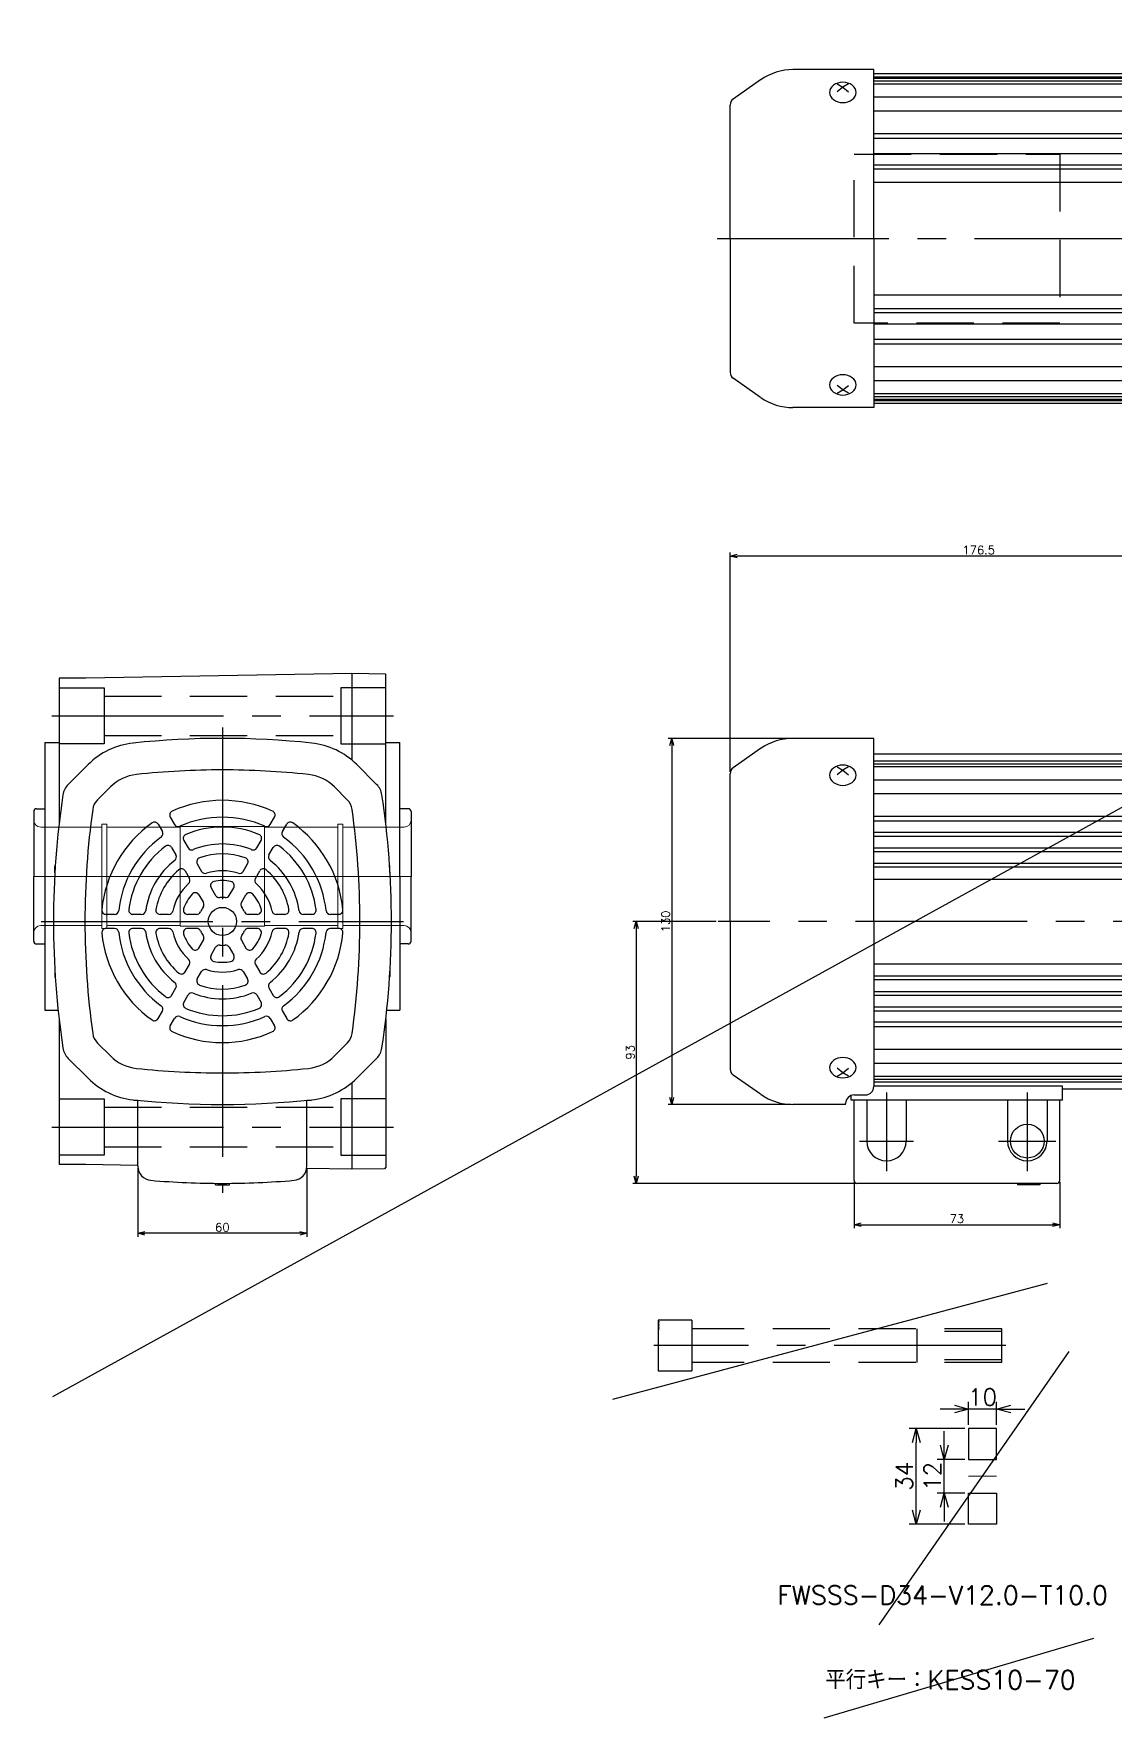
# Model space of a CAD drawing. Header units: millimetres. Extents: x 0 to 49006, y -7876 to 6995.
# Drawn here: x 15200 to 15583, y -7228 to -6630 of the extents above; entities that cross this region are included whole.
import ezdxf

# ---------------------------------------------------------------- set-up
doc = ezdxf.new("R2010")
doc.units = ezdxf.units.MM
doc.header["$LTSCALE"] = 3.2
doc.header["$PDMODE"] = 99
doc.header["$PDSIZE"] = 1
doc.linetypes.add('CENTER2', pattern=[28.575, 19.05, -3.175, 3.175, -3.175])
doc.linetypes.add('HIDDEN', pattern=[9.525, 6.35, -3.175])
doc.layers.add('08_DIM', color=3, linetype='Continuous', lineweight=13)
doc.layers.add('10_DRAFT', color=8, linetype='Continuous', lineweight=0, plot=False)
doc.styles.add('KSS_TXT', font='txt.shx', dxfattribs={"bigfont": 'extfont2.shx'})
doc.styles.add('KSS_TXT_L', font='txt.shx', dxfattribs={"height": 36, "bigfont": 'extfont2.shx'})
doc.dimstyles.new('KSS_DIM', dxfattribs={"dimscale": 12, "dimtxt": 3, "dimasz": 2.5, "dimexe": 1.25, "dimexo": 0.625, "dimtad": 1, "dimdsep": 46, "dimtxsty": 'KSS_TXT', "dimblk": 'OPEN30', "dimcen": 0, "dimazin": 2, "dimtfac": 0.75, "dimtmove": 0, "dimatfit": 3, "dimldrblk": 'OPEN30', "dimfxl": 1.25, "dimtolj": 1, "dimarcsym": 0})

# ---------------------------------------------------------------- blocks, each defined once
blk = doc.blocks.new('_Open30')
at = {"color": 0, "linetype": 'ByBlock', "lineweight": -2}
for p, q in [((-1, 0.27), (0, 0)), ((0, 0), (-1, -0.27)), ((0, 0), (-1, 0))]:
    blk.add_line(p, q, dxfattribs=at)
blk = doc.blocks.new('*D1195')
at = {"layer": '08_DIM', "color": 0, "lineweight": -2, "transparency": 16777216}
for p, q in [((15446.99, -6892.38), (15446.99, -6814.47)), ((15620.99, -6815.72), (15449.49, -6815.72)), ((15623.49, -6868.82), (15623.49, -6814.47))]:
    blk.add_line(p, q, dxfattribs=at)
at = {"layer": 'Defpoints', "color": 0, "transparency": 16777216}
for p in [(15446.99, -6815.72), (15623.49, -6869.45), (15446.99, -6893.01)]:
    blk.add_point(p, dxfattribs=at)
at = {"layer": '08_DIM', "color": 0, "lineweight": -2, "transparency": 16777216, "xscale": 2.5, "yscale": 2.5, "zscale": 2.5, "rotation": 180}
blk.add_blockref('_Open30', (15446.99, -6815.72), dxfattribs=at)
at = {"layer": '08_DIM', "color": 0, "lineweight": -2, "transparency": 16777216, "xscale": 2.5, "yscale": 2.5, "zscale": 2.5}
blk.add_blockref('_Open30', (15623.49, -6815.72), dxfattribs=at)
at = {"layer": '08_DIM', "color": 0, "transparency": 16777216, "insert": (15535.24, -6813.59), "char_height": 3, "attachment_point": 5, "style": 'KSS_TXT'}
blk.add_mtext('\\A1;176.5', dxfattribs=at)
blk = doc.blocks.new('*D1205')
at = {"layer": '08_DIM', "color": 0, "lineweight": -2, "transparency": 16777216}
for p, q in [((15468.67, -6880.45), (15424.99, -6880.45)), ((15426.24, -6882.95), (15426.24, -7007.95)), ((15468.67, -7010.45), (15424.99, -7010.45))]:
    blk.add_line(p, q, dxfattribs=at)
at = {"layer": 'Defpoints', "color": 0, "transparency": 16777216}
for p in [(15469.3, -6880.45), (15426.24, -7010.45), (15469.3, -7010.45)]:
    blk.add_point(p, dxfattribs=at)
at = {"layer": '08_DIM', "color": 0, "lineweight": -2, "transparency": 16777216, "xscale": 2.5, "yscale": 2.5, "zscale": 2.5}
for p, rotation in [((15426.24, -6880.45), 90), ((15426.24, -7010.45), 270)]:
    blk.add_blockref('_Open30', p, dxfattribs=dict(at, rotation=rotation))
at = {"layer": '08_DIM', "color": 0, "transparency": 16777216, "insert": (15424.11, -6945.45), "char_height": 3, "attachment_point": 5, "rotation": 90, "style": 'KSS_TXT'}
blk.add_mtext('\\A1;130', dxfattribs=at)
blk = doc.blocks.new('*D1206')
at = {"layer": '08_DIM', "color": 0, "lineweight": -2, "transparency": 16777216}
for p, q in [((15442.06, -6945.45), (15412.4, -6945.45)), ((15413.65, -6947.95), (15413.65, -7035.95)), ((15491.37, -7038.45), (15412.4, -7038.45))]:
    blk.add_line(p, q, dxfattribs=at)
at = {"layer": 'Defpoints', "color": 0, "transparency": 16777216}
for p in [(15442.68, -6945.45), (15413.65, -7038.45), (15491.99, -7038.45)]:
    blk.add_point(p, dxfattribs=at)
at = {"layer": '08_DIM', "color": 0, "lineweight": -2, "transparency": 16777216, "xscale": 2.5, "yscale": 2.5, "zscale": 2.5}
for p, rotation in [((15413.65, -6945.45), 90), ((15413.65, -7038.45), 270)]:
    blk.add_blockref('_Open30', p, dxfattribs=dict(at, rotation=rotation))
at = {"layer": '08_DIM', "color": 0, "transparency": 16777216, "insert": (15411.52, -6991.95), "char_height": 3, "attachment_point": 5, "rotation": 90, "style": 'KSS_TXT'}
blk.add_mtext('\\A1;93', dxfattribs=at)
blk = doc.blocks.new('*D1207')
at = {"layer": '08_DIM', "color": 0, "lineweight": -2, "transparency": 16777216}
for p, q in [((15490.99, -7038.07), (15490.99, -7054.4)), ((15563.99, -7038.07), (15563.99, -7054.4)), ((15493.49, -7053.15), (15561.49, -7053.15))]:
    blk.add_line(p, q, dxfattribs=at)
at = {"layer": 'Defpoints', "color": 0, "transparency": 16777216}
for p in [(15490.99, -7037.45), (15563.99, -7037.45), (15563.99, -7053.15)]:
    blk.add_point(p, dxfattribs=at)
at = {"layer": '08_DIM', "color": 0, "lineweight": -2, "transparency": 16777216, "xscale": 2.5, "yscale": 2.5, "zscale": 2.5, "rotation": 180}
blk.add_blockref('_Open30', (15490.99, -7053.15), dxfattribs=at)
at = {"layer": '08_DIM', "color": 0, "lineweight": -2, "transparency": 16777216, "xscale": 2.5, "yscale": 2.5, "zscale": 2.5}
blk.add_blockref('_Open30', (15563.99, -7053.15), dxfattribs=at)
at = {"layer": '08_DIM', "color": 0, "transparency": 16777216, "insert": (15527.49, -7051.02), "char_height": 3, "attachment_point": 5, "style": 'KSS_TXT'}
blk.add_mtext('\\A1;73', dxfattribs=at)
blk = doc.blocks.new('*D1208')
at = {"layer": '08_DIM', "color": 0, "lineweight": -2, "transparency": 16777216}
for p, q in [((15236.72, -7033.01), (15236.72, -7057.44)), ((15296.72, -7033.01), (15296.72, -7057.44)), ((15294.22, -7056.19), (15239.22, -7056.19))]:
    blk.add_line(p, q, dxfattribs=at)
at = {"layer": 'Defpoints', "color": 0, "transparency": 16777216}
for p in [(15236.72, -7032.39), (15296.72, -7032.39), (15236.72, -7056.19)]:
    blk.add_point(p, dxfattribs=at)
at = {"layer": '08_DIM', "color": 0, "lineweight": -2, "transparency": 16777216, "xscale": 2.5, "yscale": 2.5, "zscale": 2.5, "rotation": 180}
blk.add_blockref('_Open30', (15236.72, -7056.19), dxfattribs=at)
at = {"layer": '08_DIM', "color": 0, "lineweight": -2, "transparency": 16777216, "xscale": 2.5, "yscale": 2.5, "zscale": 2.5}
blk.add_blockref('_Open30', (15296.72, -7056.19), dxfattribs=at)
at = {"layer": '08_DIM', "color": 0, "transparency": 16777216, "insert": (15266.72, -7054.07), "char_height": 3, "attachment_point": 5, "style": 'KSS_TXT'}
blk.add_mtext('\\A1;60', dxfattribs=at)
blk = doc.blocks.new('GM-SHYF-RH 0.4kW、1／160、＊＊V、60Hza_2_1')
at = {"color": 0}
for p, q in [((60, 72), (-105, 72)), ((60, 71), (-105, 71)), ((-117, 60), (-117, -92)), ((-116, 60), (-116, -92)), ((-68.09, 62.5), (24.09, 62.5)), ((24.09, 60.5), (-68.09, 60.5)), ((71, -92), (71, 60)), ((72, -92), (72, 60)), ((-242.5, 49), (-271.19, 49)), ((-242.5, -16), (-242.5, 49)), ((-282.67, 45.38), (-292.39, 38.57)), ((-242.5, 43.5), (-145.5, 43.5)), ((-175.5, 43.5), (-145.5, 43.5)), ((-145.5, 43.48), (-119.95, 43.94)), ((-145.5, -16), (-145.5, 43.5)), ((-145.5, 43.5), (-145.5, -16)), ((-293.5, -16), (-293.5, 36.44)), ((-255.5, 38.92), (-253.5, 37.74)), ((-253.5, 37.74), (-255.5, 36.09)), ((-251.5, 38.92), (-253.5, 37.74)), ((-253.5, 37.74), (-251.5, 36.09)), ((-242.5, 41), (-145.5, 41)), ((-242.5, 40), (-145.5, 40)), ((-242.5, 39), (-145.5, 39)), ((-139.5, 39.5), (-139.5, 40.5)), ((-139.5, 39.5), (-139.5, 39.1)), ((-136.5, 36.1), (-131.5, 36.1)), ((-128.5, -72.74), (-128.5, 40.74)), ((-242.5, 34.32), (-145.5, 34.32)), ((-117, 19.45), (-117, 33.23)), ((-107.5, -64.32), (-107.5, 32.32)), ((-105.5, 32.32), (-105.5, -64.32)), ((60.5, -64.32), (60.5, 32.32)), ((62.5, 32.32), (62.5, -64.32)), ((-242.5, 29.37), (-145.5, 29.37)), ((-139.5, 26.18), (-139.5, -16)), ((-136.5, 29.18), (-131.5, 29.18)), ((-242.5, 21.32), (-145.5, 21.32)), ((-242.5, 19.71), (-145.5, 19.71)), ((-136.5, 23), (-131.5, 23)), ((-5, 16.77), (-5, 20.8)), ((-5, 20.8), (5, 20.8)), ((5, 16.77), (5, 20.8)), ((-242.5, 15.75), (-145.5, 15.75)), ((-242.5, 14.28), (-145.5, 14.28)), ((-242.5, 10.19), (-145.5, 10.19)), ((-242.5, 8.83), (-145.5, 8.83)), ((-242.5, 4.64), (-145.5, 4.64)), ((-242.5, 3.37), (-145.5, 3.37)), ((-145.5, 4), (-139.5, 4)), ((-242.5, -1), (-145.5, -1)), ((-293.5, -16), (-293.5, -68.44)), ((-242.5, -16), (-242.5, -74.62)), ((-145.5, -16), (-145.5, -75.5)), ((-145.5, -75.5), (-145.5, -16)), ((-139.5, -58.18), (-139.5, -16)), ((-242.5, -31), (-145.5, -31)), ((-242.5, -35.37), (-145.5, -35.37)), ((-242.5, -36.64), (-145.5, -36.64)), ((-242.5, -40.83), (-145.5, -40.83)), ((-145.5, -36), (-139.5, -36)), ((-242.5, -42.19), (-145.5, -42.19)), ((-242.5, -46.28), (-145.5, -46.28)), ((-242.5, -47.75), (-145.5, -47.75)), ((-242.5, -51.71), (-145.5, -51.71)), ((-242.5, -53.32), (-145.5, -53.32)), ((-117, -51.45), (-117, -65.23)), ((-136.5, -55), (-131.5, -55)), ((-242.5, -61.37), (-145.5, -61.37)), ((-136.5, -61.18), (-131.5, -61.18)), ((-282.67, -77.38), (-292.39, -70.57)), ((-253.5, -69.74), (-255.5, -68.09)), ((-255.5, -70.92), (-253.5, -69.74)), ((-253.5, -69.74), (-251.5, -68.09)), ((-251.5, -70.92), (-253.5, -69.74)), ((-242.5, -66.32), (-145.5, -66.32)), ((-242.5, -71), (-145.5, -71)), ((-139.5, -71.5), (-139.5, -71.1)), ((-139.5, -71.5), (-139.5, -71.1)), ((-139.5, -71.5), (-139.5, -72.5)), ((-136.5, -68.1), (-131.5, -68.1)), ((-249.5, -77.62), (-245.5, -77.62)), ((-242.5, -72), (-145.5, -72)), ((-242.5, -73), (-145.5, -73)), ((-175.5, -74.5), (-242.5, -74.5)), ((-175.5, -79.5), (-175.5, -74.5)), ((-175.5, -75.5), (-145.5, -75.5)), ((-145.5, -75.48), (-119.95, -75.94)), ((-252.5, -81), (-271.19, -81)), ((-252.5, -81), (-252.5, -80.62)), ((-250.5, -79.5), (-250.5, -77.79)), ((-175.5, -79.5), (-250.5, -79.5)), ((-249.5, -108), (-249.5, -79.5)), ((-245, -79.5), (-245, -94)), ((-231, -79.5), (-231, -94)), ((-195, -79.5), (-195, -94)), ((-181, -79.5), (-181, -94)), ((-176.5, -108), (-176.5, -79.5)), ((-68.09, -92.5), (24.09, -92.5)), ((24.09, -94.5), (-68.09, -94.5)), ((-105, -103), (60, -103)), ((-105, -104), (60, -104)), ((-177.5, -109), (-248.5, -109)), ((-191.5, -109), (-191.5, -109.5)), ((-183.5, -109.5), (-191.5, -109.5)), ((-186, -109), (-186, -109.5)), ((-183.5, -109), (-183.5, -109.5))]:
    blk.add_line(p, q, dxfattribs=at)
at = {"color": 0, "linetype": 'CENTER2'}
for p, q in [((-102, 69.46), (-102, 44.54)), ((-84, 70.38), (-84, 55.61)), ((40, 70.38), (40, 55.61)), ((57, 69.46), (57, 44.54)), ((-76.62, 63), (-91.38, 63)), ((0, 65.36), (0, -65.36)), ((47.38, 63), (32.62, 63)), ((-89.54, 57), (-114.46, 57)), ((69.46, 57), (44.54, 57)), ((65.36, 0), (-65.36, 0)), ((-96.56, -16), (-297.81, -16)), ((-238, -76.72), (-238, -104.7)), ((-188, -76.72), (-188, -104.7)), ((-102, -76.54), (-102, -101.46)), ((57, -76.54), (57, -101.46)), ((-89.54, -89), (-114.46, -89)), ((-84, -87.62), (-84, -102.39)), ((40, -87.62), (40, -102.39)), ((69.46, -89), (44.54, -89)), ((-247.59, -94), (-228.41, -94)), ((-198.19, -94), (-177.81, -94)), ((-76.62, -95), (-91.38, -95)), ((47.38, -95), (32.62, -95))]:
    blk.add_line(p, q, dxfattribs=at)
at = {"color": 0, "linetype": 'Continuous'}
for p, q in [((-84, 65.89), (-86.5, 64.44)), ((-84, 65.89), (-81.5, 64.44)), ((40, 65.89), (37.5, 64.44)), ((40, 65.89), (42.5, 64.44)), ((-86.5, 61.56), (-86.5, 64.44)), ((-84, 60.11), (-86.5, 61.56)), ((-81.5, 61.56), (-84, 60.11)), ((-81.5, 64.44), (-81.5, 61.56)), ((37.5, 61.56), (37.5, 64.44)), ((40, 60.11), (37.5, 61.56)), ((42.5, 61.56), (40, 60.11)), ((42.5, 64.44), (42.5, 61.56)), ((-84, -92.11), (-86.5, -93.56)), ((-86.5, -96.44), (-86.5, -93.56)), ((-84, -92.11), (-81.5, -93.56)), ((-81.5, -93.56), (-81.5, -96.44)), ((40, -92.11), (37.5, -93.56)), ((37.5, -96.44), (37.5, -93.56)), ((40, -92.11), (42.5, -93.56)), ((42.5, -93.56), (42.5, -96.44)), ((-84, -97.89), (-86.5, -96.44)), ((-81.5, -96.44), (-84, -97.89)), ((40, -97.89), (37.5, -96.44)), ((42.5, -96.44), (40, -97.89))]:
    blk.add_line(p, q, dxfattribs=at)
at = {"color": 0}
for points in [[(-248.8, 35.92), (-248.89, 36.63), (-249.16, 37.3), (-249.59, 37.93), (-250.18, 38.47), (-250.89, 38.92), (-251.7, 39.25), (-252.58, 39.46), (-253.5, 39.53), (-254.42, 39.46), (-255.3, 39.25), (-256.11, 38.92), (-256.82, 38.47), (-257.41, 37.93), (-257.84, 37.3), (-258.11, 36.63), (-258.2, 35.92), (-258.11, 35.22), (-257.84, 34.54), (-257.41, 33.92), (-256.82, 33.38), (-256.11, 32.93), (-255.3, 32.59), (-254.42, 32.39), (-253.5, 32.32), (-252.58, 32.39), (-251.7, 32.59), (-250.89, 32.93), (-250.18, 33.38), (-249.59, 33.92), (-249.16, 34.54), (-248.89, 35.22)], [(-248.8, -67.92), (-248.89, -67.22), (-249.16, -66.54), (-249.59, -65.92), (-250.18, -65.38), (-250.89, -64.93), (-251.7, -64.59), (-252.58, -64.39), (-253.5, -64.32), (-254.42, -64.39), (-255.3, -64.59), (-256.11, -64.93), (-256.82, -65.38), (-257.41, -65.92), (-257.84, -66.54), (-258.11, -67.22), (-258.2, -67.92), (-258.11, -68.63), (-257.84, -69.3), (-257.41, -69.93), (-256.82, -70.47), (-256.11, -70.92), (-255.3, -71.25), (-254.42, -71.46), (-253.5, -71.53), (-252.58, -71.46), (-251.7, -71.25), (-250.89, -70.92), (-250.18, -70.47), (-249.59, -69.93), (-249.16, -69.3), (-248.89, -68.63)]]:
    blk.add_lwpolyline(points, close=True, dxfattribs=at)
for centre, radius in [((-102, 57), 10), ((-84, 63), 5.5), ((40, 63), 5.5), ((57, 57), 10), ((-102, 57), 7), ((57, 57), 7), ((0, 0), 47.5), ((0, 0), 24), ((-102, -89), 10), ((-102, -89), 7), ((57, -89), 10), ((57, -89), 7), ((-188, -94), 6), ((-84, -95), 5.5), ((40, -95), 5.5)]:
    blk.add_circle(centre, radius, dxfattribs=at)
at = {"color": 0, "linetype": 'Continuous'}
for centre in [(-84, 63), (40, 63), (-84, -95), (40, -95)]:
    blk.add_circle(centre, 5, dxfattribs=at)
at = {"color": 0}
for centre, radius, start, end in [((-105, 60), 12, 90, 180), ((60, 60), 12, 0, 90), ((-105, 60), 11, 90, 180), ((60, 60), 11, 0, 90), ((-68.09, 57), 5.5, 90, 159.3338), ((-68.09, 57), 3.5, 90, 159.3338), ((24.09, 57), 5.5, 20.6662, 90), ((24.09, 57), 3.5, 20.6662, 90), ((-84, 63), 13.5, 269.62489, 339.3338), ((-84, 63), 11.5, 269.62489, 339.3338), ((40, 63), 13.5, 200.6662, 266.95528), ((40, 63), 11.5, 200.6662, 266.95528), ((-271.19, 29), 20, 90, 125), ((-102, 57), 15.5, 279.2069, 328.41203), ((-84.11, 46), 5.5, 89.62489, 148.41203), ((-84.11, 46), 3.5, 89.62489, 148.41203), ((39.1, 46.02), 3.5, 31.5123, 86.95528), ((39.1, 46.02), 5.5, 31.5123, 86.95528), ((57, 57), 17.5, 211.5123, 260.7931), ((57, 57), 15.5, 211.5123, 260.7931), ((-142.5, 40.5), 3, 0, 90), ((-131.5, 40.74), 3, 0, 90.98117), ((-120, 46.94), 3, 271, 0), ((-102, 57), 17.5, 279.2069, 328.41203), ((-290.9, 36.44), 2.6, 125, 180), ((-136.5, 39.1), 3, 180, 270), ((-131.5, 33.1), 3, 0, 90), ((-98, 32.32), 9.5, 99.2069, 180), ((-98, 32.32), 7.5, 99.2069, 180), ((53, 32.32), 7.5, 0, 80.7931), ((53, 32.32), 9.5, 0, 80.7931), ((-136.5, 26.18), 3, 90, 180), ((-131.5, 26.18), 3, 0, 90), ((-136.5, 20), 3, 90, 180), ((0, 0), 17.5, 106.60155, 73.39845), ((-136.5, -52), 3, 180, 270), ((-136.5, -58.18), 3, 180, 270), ((-131.5, -58.18), 3, 270, 0), ((-131.5, -65.1), 3, 270, 0), ((-98, -64.32), 9.5, 180, 260.7931), ((-98, -64.32), 7.5, 180, 260.7931), ((53, -64.32), 7.5, 279.2069, 0), ((53, -64.32), 9.5, 279.2069, 0), ((-290.9, -68.44), 2.6, 180, 235), ((-136.5, -71.1), 3, 90, 180), ((-102, -89), 17.5, 31.58598, 80.7931), ((57, -89), 17.5, 99.2069, 148.48976), ((-271.19, -61), 20, 235, 270), ((-249.5, -80.62), 3, 90, 180), ((-245.5, -74.62), 3, 270, 0), ((-142.5, -72.5), 3, 270, 0), ((-131.5, -72.74), 3, 269.01883, 0), ((-120, -78.94), 3, 0, 89), ((-102, -89), 15.5, 31.58598, 80.7931), ((57, -89), 15.5, 99.2069, 148.48976), ((-84.11, -78), 5.5, 211.58598, 270.37383), ((-84.11, -78), 3.5, 211.58598, 270.37383), ((-84, -95), 13.5, 20.66844, 90.37383), ((-84, -95), 11.5, 20.66844, 90.37383), ((40, -95), 13.5, 93.04605, 159.33156), ((40, -95), 11.5, 93.04605, 159.33156), ((39.1, -78.02), 3.5, 273.04605, 328.48976), ((39.1, -78.02), 5.5, 273.04605, 328.48976), ((-238, -94), 7, 180, 0), ((-188, -94), 7, 180, 0), ((-105, -92), 12, 180, 270), ((-105, -92), 11, 180, 270), ((-68.09, -89), 5.5, 200.66844, 270), ((-68.09, -89), 3.5, 200.66844, 270), ((24.09, -89), 3.5, 270, 339.33156), ((24.09, -89), 5.5, 270, 339.33156), ((60, -92), 11, 270, 0), ((60, -92), 12, 270, 0), ((-248.5, -108), 1, 180, 270), ((-177.5, -108), 1, 270, 0)]:
    blk.add_arc(centre, radius, start, end, dxfattribs=at)
blk = doc.blocks.new('GM-SHYF-RH 0.4kW、1／160、＊＊V、60Hzb_2_1')
at = {"color": 0}
for p, q in [((-47.5, 121), (47.5, 121)), ((-47.5, 121), (-47.5, 116)), ((-24, 124), (-24, 121)), ((-23, 125), (0, 125)), ((23, 125), (0, 125)), ((24, 124), (24, 121)), ((47.5, 121), (47.5, 116)), ((-282.67, 114.38), (-292.39, 107.57)), ((-242.5, 118), (-271.19, 118)), ((-242.5, 58), (-242.5, 118)), ((-145.5, 116.5), (-242.5, 116.5)), ((-242.5, 115.5), (-145.5, 115.5)), ((-242.5, 115), (-145.5, 115)), ((-242.5, 114), (-145.5, 114)), ((-145.5, 117.48), (-131.55, 117.74)), ((-145.5, 58), (-145.5, 117.5)), ((-139.5, 113.5), (-139.5, 114.5)), ((-128.5, 1.26), (-128.5, 114.74)), ((-115.33, 106.5), (-115.33, 116)), ((-115.33, 116), (-15.97, 116)), ((-15.97, 116), (70.37, 116)), ((70.37, 106.5), (70.37, 116)), ((-255.5, 112.92), (-253.5, 111.74)), ((-253.5, 111.74), (-255.5, 110.09)), ((-251.5, 112.92), (-253.5, 111.74)), ((-253.5, 111.74), (-251.5, 110.09)), ((-242.5, 113), (-145.5, 113)), ((-242.5, 108.32), (-145.5, 108.32)), ((-139.5, 113.5), (-139.5, 113.1)), ((-136.5, 110.1), (-131.5, 110.1)), ((-293.5, 58), (-293.5, 105.44)), ((-242.5, 103.37), (-145.5, 103.37)), ((-136.5, 103.19), (-131.5, 103.19)), ((-117.38, 102), (-125.5, 102)), ((-116.98, 12), (-115.33, 106.5)), ((72.02, 12), (70.37, 106.5)), ((-139.5, 100.19), (-139.5, 58)), ((-136.5, 97), (-131.5, 97)), ((-242.5, 95.32), (-145.5, 95.32)), ((-242.5, 93.71), (-145.5, 93.71)), ((-242.5, 88.28), (-145.5, 88.28)), ((-242.5, 84.19), (-145.5, 84.19)), ((-242.5, 82.83), (-145.5, 82.83)), ((-242.5, 78), (-145.5, 78)), ((-145.5, 78), (-139.5, 78)), ((-293.5, 58), (-293.5, 10.56)), ((-242.5, 58), (-242.5, -2)), ((-145.5, 58), (-145.5, -1.5)), ((-139.5, 15.82), (-139.5, 58)), ((-242.5, 38), (-145.5, 38)), ((-145.5, 38), (-139.5, 38)), ((-242.5, 33.17), (-145.5, 33.17)), ((-242.5, 31.81), (-145.5, 31.81)), ((-242.5, 27.72), (-145.5, 27.72)), ((-242.5, 22.29), (-145.5, 22.29)), ((-242.5, 20.68), (-145.5, 20.68)), ((-136.5, 19), (-131.5, 19)), ((-242.5, 12.63), (-145.5, 12.63)), ((-136.5, 12.82), (-131.5, 12.82)), ((-125.5, 14), (-118.98, 14)), ((-116.77, 0), (-116.98, 12)), ((-116.98, 12), (-15.97, 12)), ((-15.97, 12), (72.02, 12)), ((71.82, 0.5), (72.02, 12)), ((-282.67, 1.62), (-292.39, 8.43)), ((-242.5, 7.68), (-145.5, 7.68)), ((-253.5, 4.26), (-255.5, 5.91)), ((-255.5, 3.08), (-253.5, 4.26)), ((-253.5, 4.26), (-251.5, 5.91)), ((-251.5, 3.08), (-253.5, 4.26)), ((-242.5, 3), (-145.5, 3)), ((-242.5, 2), (-145.5, 2)), ((-242.5, 1), (-145.5, 1)), ((-242.5, 0.5), (-145.5, 0.5)), ((-139.5, 2.5), (-139.5, 2.9)), ((-139.5, 2.5), (-139.5, 2.9)), ((-139.5, 2.5), (-139.5, 1.5)), ((-136.5, 5.9), (-131.5, 5.9)), ((-15.97, 0), (-116.77, 0)), ((-47.5, -5), (-47.5, 0)), ((-15.97, 0), (71.31, 0)), ((47.5, -5), (47.5, 0)), ((71.31, 0), (71.82, 0.5)), ((-242.5, -2), (-271.19, -2)), ((-145.5, -0.5), (-242.5, -0.5)), ((-145.5, -1.48), (-131.55, -1.74)), ((47.5, -5), (-47.5, -5)), ((-24, -8), (-24, -5)), ((24, -8), (24, -5)), ((-23, -9), (0, -9)), ((23, -9), (0, -9))]:
    blk.add_line(p, q, dxfattribs=at)
at = {"color": 0, "linetype": 'HIDDEN'}
for p, q in [((-17.5, 100.75), (-17.5, 122.5)), ((17.5, 100.75), (17.5, 122.5)), ((-112, 116), (-112, 100)), ((-92, 100), (-92, 116)), ((47, 116), (47, 100)), ((67, 100), (67, 116)), ((-112, 100), (-92, 100)), ((-109, 16), (-109, 100)), ((-95, 16), (-95, 100)), ((-18.5, 99), (-18.5, 100.75)), ((-18.5, 100.75), (18.5, 100.75)), ((-18.5, 99), (18.5, 99)), ((-17.5, 73), (-17.5, 99)), ((17.5, 73), (17.5, 99)), ((18.5, 99), (18.5, 100.75)), ((47, 100), (67, 100)), ((50, 16), (50, 100)), ((64, 16), (64, 100)), ((-17.7, 43), (-17.7, 73)), ((-17.7, 73), (17.7, 73)), ((17.7, 43), (17.7, 73)), ((-17.7, 43), (17.7, 43)), ((-17.5, 17), (-17.5, 43)), ((17.5, 17), (17.5, 43)), ((-112, 0), (-112, 16)), ((-112, 16), (-92, 16)), ((-92, 16), (-92, 0)), ((-18.5, 17), (-18.5, 15.25)), ((-18.5, 17), (18.5, 17)), ((-18.5, 15.25), (18.5, 15.25)), ((-17.5, 15.25), (-17.5, -6.5)), ((17.5, 15.25), (17.5, -6.5)), ((18.5, 17), (18.5, 15.25)), ((47, 0), (47, 16)), ((47, 16), (67, 16)), ((67, 16), (67, 0))]:
    blk.add_line(p, q, dxfattribs=at)
at = {"color": 0, "linetype": 'CENTER2'}
for p, q in [((-102, -2.54), (-102, 118.76)), ((57, -2.54), (57, 118.76)), ((-298.13, 58), (75.91, 58))]:
    blk.add_line(p, q, dxfattribs=at)
at = {"color": 0}
for points in [[(-248.8, 109.92), (-248.89, 110.63), (-249.16, 111.3), (-249.59, 111.93), (-250.18, 112.47), (-250.89, 112.92), (-251.7, 113.25), (-252.58, 113.46), (-253.5, 113.53), (-254.42, 113.46), (-255.3, 113.25), (-256.11, 112.92), (-256.82, 112.47), (-257.41, 111.93), (-257.84, 111.3), (-258.11, 110.63), (-258.2, 109.92), (-258.11, 109.22), (-257.84, 108.55), (-257.41, 107.92), (-256.82, 107.38), (-256.11, 106.93), (-255.3, 106.59), (-254.42, 106.39), (-253.5, 106.32), (-252.58, 106.39), (-251.7, 106.59), (-250.89, 106.93), (-250.18, 107.38), (-249.59, 107.92), (-249.16, 108.55), (-248.89, 109.22)], [(-248.8, 6.08), (-248.89, 6.78), (-249.16, 7.46), (-249.59, 8.08), (-250.18, 8.62), (-250.89, 9.07), (-251.7, 9.41), (-252.58, 9.61), (-253.5, 9.68), (-254.42, 9.61), (-255.3, 9.41), (-256.11, 9.07), (-256.82, 8.62), (-257.41, 8.08), (-257.84, 7.46), (-258.11, 6.78), (-258.2, 6.08), (-258.11, 5.37), (-257.84, 4.7), (-257.41, 4.08), (-256.82, 3.53), (-256.11, 3.08), (-255.3, 2.75), (-254.42, 2.54), (-253.5, 2.47), (-252.58, 2.54), (-251.7, 2.75), (-250.89, 3.08), (-250.18, 3.53), (-249.59, 4.08), (-249.16, 4.7), (-248.89, 5.37)]]:
    blk.add_lwpolyline(points, close=True, dxfattribs=at)
at = {"color": 0, "linetype": 'HIDDEN'}
blk.add_lwpolyline([(-249.5, 88), (-176.5, 88), (-176.5, 28), (-249.5, 28)], close=True, dxfattribs=at)
at = {"color": 0}
for centre, radius, start, end in [((-23, 124), 1, 90, 180), ((23, 124), 1, 0, 90), ((-271.19, 98), 20, 90, 125), ((-142.5, 114.5), 3, 0, 90), ((-131.5, 114.74), 3, 0, 90.98117), ((-136.5, 113.1), 3, 180, 270), ((-131.5, 107.1), 3, 0, 90), ((-290.9, 105.44), 2.6, 125, 180), ((-136.5, 100.19), 3, 90, 180), ((-131.5, 100.19), 3, 0, 90), ((-125.5, 105), 3, 180, 270), ((-117.38, 104), 2, 270, 359), ((-136.5, 94), 3, 90, 180), ((-136.5, 22), 3, 180, 270), ((-136.5, 15.82), 3, 180, 270), ((-131.5, 15.82), 3, 270, 0), ((-125.5, 11), 3, 90, 180), ((-118.98, 12), 2, 359, 90), ((-290.9, 10.56), 2.6, 180, 235), ((-131.5, 8.9), 3, 270, 0), ((-271.19, 18), 20, 235, 270), ((-142.5, 1.5), 3, 270, 0), ((-136.5, 2.9), 3, 90, 180), ((-131.5, 1.26), 3, 269.01883, 0), ((-23, -8), 1, 180, 270), ((23, -8), 1, 270, 0)]:
    blk.add_arc(centre, radius, start, end, dxfattribs=at)
at = {"color": 0, "linetype": 'HIDDEN'}
for centre, start, end in [((-20, 122.5), 0, 90), ((20, 122.5), 90, 180), ((-20, -6.5), 270, 0), ((20, -6.5), 180, 270)]:
    blk.add_arc(centre, 2.5, start, end, dxfattribs=at)
at = {"layer": '10_DRAFT'}
blk.add_line((0, 125), (0, -9), dxfattribs=at)
blk = doc.blocks.new('GM-SHYF-RH 0.4kW、1／160、＊＊V、60Hzd_1_1')
at = {"color": 0}
for p, q in [((-21, 71.99), (-115.5, 70.34)), ((-21, 71.99), (-21, 41.24)), ((-9, 71.78), (-21, 71.99)), ((-9, 18.61), (-9, 71.78)), ((-125, 70.34), (-125, 18.62)), ((-115.5, 70.34), (-125, 70.34)), ((-130, 47.5), (-130, -47.5)), ((-130, 47.5), (-125, 47.5)), ((-9, 47.5), (-4, 47.5)), ((-4, 0), (-4, 47.5)), ((-121.76, 32.62), (-114.7, 39.68)), ((-12.24, 32.62), (-19.3, 39.68)), ((-111.35, 27.18), (-106.78, 31.76)), ((-22.65, 27.18), (-27.22, 31.76)), ((-133, 24), (-130, 24)), ((-1, 24), (-4, 24)), ((-134, 23), (-134, 0)), ((-89.82, 18.52), (-88.31, 15.91)), ((-85.49, 21.02), (-83.98, 18.41)), ((-50.02, 18.41), (-48.51, 21.02)), ((-45.69, 15.91), (-44.18, 18.52)), ((0, 23), (0, 0)), ((-80.71, 12.75), (-79.2, 10.12)), ((-54.8, 10.12), (-53.29, 12.75)), ((-85.04, 10.25), (-83.53, 7.62)), ((-50.47, 7.62), (-48.96, 10.25)), ((-134, -23), (-134, 0)), ((-126.5, 1.33), (-126.5, 3.5)), ((-80.24, 1.93), (-78.71, -0.72)), ((-75.91, 4.43), (-74.38, 1.78)), ((-59.62, 1.78), (-58.09, 4.43)), ((-55.29, -0.72), (-53.76, 1.93)), ((-7.5, 1.33), (-7.5, 3.5)), ((-4, 0), (-4, -47.5)), ((0, -23), (0, 0)), ((-71.02, -4.04), (-69.42, -6.81)), ((-64.58, -6.81), (-62.98, -4.04)), ((-75.35, -6.54), (-73.75, -9.31)), ((-60.25, -9.31), (-58.65, -6.54)), ((-105.29, -13.5), (-108.31, -13.5)), ((-95.72, -13.5), (-98.75, -13.5)), ((-86.09, -13.5), (-89.14, -13.5)), ((-76.17, -13.5), (-79.37, -13.5)), ((-54.63, -13.5), (-57.83, -13.5)), ((-44.86, -13.5), (-47.91, -13.5)), ((-35.25, -13.5), (-38.28, -13.5)), ((-25.69, -13.5), (-28.71, -13.5)), ((-105.29, -18.5), (-108.31, -18.5)), ((-95.72, -18.5), (-98.75, -18.5)), ((-86.09, -18.5), (-89.14, -18.5)), ((-76.17, -18.5), (-79.37, -18.5)), ((-75.35, -25.46), (-73.75, -22.69)), ((-60.25, -22.69), (-58.65, -25.46)), ((-54.63, -18.5), (-57.83, -18.5)), ((-44.86, -18.5), (-47.91, -18.5)), ((-35.25, -18.5), (-38.28, -18.5)), ((-25.69, -18.5), (-28.71, -18.5)), ((-133, -24), (-130, -24)), ((-71.02, -27.96), (-69.42, -25.19)), ((-64.58, -25.19), (-62.98, -27.96)), ((-1, -24), (-4, -24)), ((-126.5, -33.33), (-126.5, -35.5)), ((-80.24, -33.93), (-78.71, -31.28)), ((-75.91, -36.43), (-74.38, -33.78)), ((-59.62, -33.78), (-58.09, -36.43)), ((-55.29, -31.28), (-53.76, -33.93)), ((-7.5, -33.33), (-7.5, -35.5)), ((-85.04, -42.25), (-83.53, -39.62)), ((-50.47, -39.62), (-48.96, -42.25)), ((-130, -47.5), (-125.34, -47.5)), ((-80.71, -44.75), (-79.2, -42.12)), ((-54.8, -42.12), (-53.29, -44.75)), ((-8.66, -47.5), (-4, -47.5)), ((-125, -50.62), (-125, -102.34)), ((-89.82, -50.52), (-88.31, -47.91)), ((-85.49, -53.02), (-83.98, -50.41)), ((-50.02, -50.41), (-48.51, -53.02)), ((-45.69, -47.91), (-44.18, -50.52)), ((-9, -50.61), (-9, -103.28)), ((-111.35, -59.18), (-106.78, -63.76)), ((-22.65, -59.18), (-27.22, -63.76)), ((-121.76, -64.62), (-114.7, -71.68)), ((-12.24, -64.62), (-19.3, -71.68)), ((-21, -73.24), (-21, -103.99)), ((-98.5, -79.34), (-98.5, -79.5)), ((-98.5, -79.5), (-96.99, -79.5)), ((-97, -102.94), (-97, -79.5)), ((-37.01, -79.5), (-35.5, -79.5)), ((-37, -102.94), (-37, -79.5)), ((-35.5, -79.34), (-35.5, -79.5)), ((-115.5, -102.34), (-125, -102.34)), ((-96.99, -102.66), (-115.5, -102.34)), ((-21, -103.99), (-37.06, -103.71)), ((-9.5, -103.79), (-21, -103.99)), ((-9, -103.28), (-9.5, -103.79)), ((-69.5, -109.5), (-69.5, -108.99)), ((-69.5, -109.5), (-64.5, -109.5)), ((-64.5, -109.5), (-64.5, -108.99))]:
    blk.add_line(p, q, dxfattribs=at)
at = {"color": 0, "linetype": 'HIDDEN'}
for p, q in [((-125, 67), (-109, 67)), ((-109, 67), (-109, 47)), ((-9, 67), (-25, 67)), ((-25, 67), (-25, 47)), ((-109, 64), (-25, 64)), ((-109, 50), (-25, 50)), ((-109, 47), (-125, 47)), ((-25, 47), (-9, 47)), ((-125, -79), (-109, -79)), ((-109, -79), (-109, -99)), ((-109, -82), (-25, -82)), ((-9, -79), (-25, -79)), ((-25, -79), (-25, -99)), ((-109, -99), (-125, -99)), ((-109, -96), (-25, -96)), ((-25, -99), (-9, -99))]:
    blk.add_line(p, q, dxfattribs=at)
at = {"color": 0, "linetype": 'CENTER2'}
for p, q in [((-127.54, 57), (-6.24, 57)), ((-67, 52.81), (-67, -112.33)), ((-131.33, -16), (-2.67, -16)), ((-127.54, -89), (-6.24, -89))]:
    blk.add_line(p, q, dxfattribs=at)
at = {"color": 0}
blk.add_circle((-67, -16), 5, dxfattribs=at)
for centre, radius, start, end in [((-67, -251.6), 300.6, 83.94801, 96.05199), ((-95.89, 20.87), 26.6, 96.05199, 135), ((-38.11, 20.87), 26.6, 45, 83.94801), ((-95.89, 20.87), 15.4, 96.05199, 135), ((-67, -251.6), 289.4, 90, 96.05199), ((-67, -251.6), 289.4, 83.94801, 90), ((-38.11, 20.87), 15.4, 45, 83.94801), ((-117.1, 27.95), 6.6, 135, 171.40292), ((-16.9, 27.95), 6.6, 8.59708, 45), ((-133, 23), 1, 90, 180), ((173.6, -16), 300.6, 171.40292, 180), ((-107.11, 22.94), 6, 135, 172.10201), ((-67, -16), 43, 65.53107, 114.46893), ((-26.89, 22.94), 6, 7.89799, 45), ((-307.6, -16), 300.6, 0, 8.59708), ((-1, 23), 1, 0, 90), ((173.6, -16), 289.4, 172.10201, 180), ((-67, -16), 43, 125.53107, 174.46893), ((-91.12, 17.77), 1.5, 30, 125.53107), ((-84.19, 21.77), 1.5, 114.46893, 210), ((-82.68, 19.16), 1.5, 210, 294.03643), ((-67, -16), 37, 65.96357, 114.03643), ((-51.32, 19.16), 1.5, 245.96357, 330), ((-49.81, 21.77), 1.5, 330, 65.53107), ((-42.88, 17.77), 1.5, 54.46893, 150), ((-67, -16), 43, 5.53107, 54.46893), ((-307.6, -16), 289.4, 0, 7.89799), ((-67, -16), 37, 125.96357, 174.03643), ((-89.61, 15.16), 1.5, 305.96357, 30), ((-79.41, 13.5), 1.5, 112.81924, 210), ((-67, -16), 33.5, 67.18076, 112.81924), ((-54.59, 13.5), 1.5, 330, 67.18076), ((-44.39, 15.16), 1.5, 150, 234.03643), ((-67, -16), 37, 5.96357, 54.03643), ((-67, -16), 33.5, 127.18076, 172.81924), ((-86.34, 9.5), 1.5, 30, 127.18076), ((-84.83, 6.87), 1.5, 307.92814, 30), ((-77.9, 10.87), 1.5, 210, 292.07186), ((-67, -16), 27.5, 67.92814, 112.07186), ((-74.61, 5.18), 1.5, 109.75965, 210), ((-67, -16), 24, 70.24035, 109.75965), ((-59.39, 5.18), 1.5, 330, 70.24035), ((-56.1, 10.87), 1.5, 247.92814, 330), ((-49.17, 6.87), 1.5, 150, 232.07186), ((-47.66, 9.5), 1.5, 52.81924, 150), ((-67, -16), 33.5, 7.18076, 52.81924), ((-126, 3.5), 0.5, 133.31043, 180), ((-67, -16), 27.5, 127.92814, 172.07186), ((-67, -16), 24, 130.24035, 169.75965), ((-81.53, 1.18), 1.5, 30, 130.24035), ((-73.08, 2.53), 1.5, 210, 288.163), ((-67, -16), 18, 71.837, 108.163), ((-60.92, 2.53), 1.5, 251.837, 330), ((-52.47, 1.18), 1.5, 49.75965, 150), ((-67, -16), 24, 10.24035, 49.75965), ((-67, -16), 27.5, 7.92814, 52.07186), ((-8, 3.5), 0.5, 0, 46.68957), ((-67, -16), 18, 131.837, 168.163), ((-80.01, -1.47), 1.5, 311.837, 30), ((-76.65, -7.29), 1.5, 30, 137.92021), ((-69.72, -3.29), 1.5, 102.07979, 210), ((-67, -16), 14.5, 77.92021, 102.07979), ((-64.28, -3.29), 1.5, 330, 77.92021), ((-57.35, -7.29), 1.5, 42.07979, 150), ((-53.99, -1.47), 1.5, 150, 228.163), ((-67, -16), 18, 11.837, 48.163), ((-108.31, -12), 1.5, 174.46893, 270), ((-98.75, -12), 1.5, 172.81924, 270), ((-89.14, -12), 1.5, 169.75965, 270), ((-79.37, -12), 1.5, 162.07979, 270), ((-67, -16), 14.5, 137.92021, 162.07979), ((-67, -16), 8.5, 143.57818, 156.42182), ((-75.05, -10.06), 1.5, 323.57818, 30), ((-68.12, -6.06), 1.5, 210, 276.42182), ((-67, -16), 8.5, 83.57818, 96.42182), ((-65.88, -6.06), 1.5, 263.57818, 330), ((-58.95, -10.06), 1.5, 150, 216.42182), ((-67, -16), 8.5, 23.57818, 36.42182), ((-67, -16), 14.5, 17.92021, 42.07979), ((-54.63, -12), 1.5, 270, 17.92021), ((-44.86, -12), 1.5, 270, 10.24035), ((-35.25, -12), 1.5, 270, 7.18076), ((-25.69, -12), 1.5, 270, 5.53107), ((173.6, -16), 300.6, 180, 188.59708), ((173.6, -16), 289.4, 180, 187.89799), ((-105.29, -12), 1.5, 270, 354.03643), ((-95.72, -12), 1.5, 270, 352.07186), ((-86.09, -12), 1.5, 270, 348.163), ((-76.17, -12), 1.5, 270, 336.42182), ((-57.83, -12), 1.5, 203.57818, 270), ((-47.91, -12), 1.5, 191.837, 270), ((-38.28, -12), 1.5, 187.92814, 270), ((-28.71, -12), 1.5, 185.96357, 270), ((-307.6, -16), 289.4, 352.10201, 0), ((-307.6, -16), 300.6, 351.40292, 0), ((-133, -23), 1, 180, 270), ((-108.31, -20), 1.5, 90, 185.53107), ((-67, -16), 43, 185.53107, 234.46893), ((-105.29, -20), 1.5, 5.96357, 90), ((-67, -16), 37, 185.96357, 234.03643), ((-98.75, -20), 1.5, 90, 187.18076), ((-67, -16), 33.5, 187.18076, 232.81924), ((-95.72, -20), 1.5, 7.92814, 90), ((-67, -16), 27.5, 187.92814, 232.07186), ((-89.14, -20), 1.5, 90, 190.24035), ((-67, -16), 24, 190.24035, 229.75965), ((-86.09, -20), 1.5, 11.837, 90), ((-67, -16), 18, 191.837, 228.163), ((-79.37, -20), 1.5, 90, 197.92021), ((-67, -16), 14.5, 197.92021, 222.07979), ((-76.17, -20), 1.5, 23.57818, 90), ((-67, -16), 8.5, 203.57818, 216.42182), ((-75.05, -21.94), 1.5, 330, 36.42182), ((-58.95, -21.94), 1.5, 143.57818, 210), ((-67, -16), 8.5, 323.57818, 336.42182), ((-57.83, -20), 1.5, 90, 156.42182), ((-67, -16), 14.5, 317.92021, 342.07979), ((-67, -16), 18, 311.837, 348.163), ((-54.63, -20), 1.5, 342.07979, 90), ((-67, -16), 24, 310.24035, 349.75965), ((-67, -16), 27.5, 307.92814, 352.07186), ((-47.91, -20), 1.5, 90, 168.163), ((-67, -16), 33.5, 307.18076, 352.81924), ((-67, -16), 37, 305.96357, 354.03643), ((-44.86, -20), 1.5, 349.75965, 90), ((-67, -16), 43, 305.53107, 354.46893), ((-38.28, -20), 1.5, 90, 172.07186), ((-35.25, -20), 1.5, 352.81924, 90), ((-28.71, -20), 1.5, 90, 174.03643), ((-25.69, -20), 1.5, 354.46893, 90), ((-1, -23), 1, 270, 0), ((-80.01, -30.53), 1.5, 330, 48.163), ((-76.65, -24.71), 1.5, 222.07979, 330), ((-69.72, -28.71), 1.5, 150, 257.92021), ((-68.12, -25.94), 1.5, 83.57818, 150), ((-67, -16), 8.5, 263.57818, 276.42182), ((-65.88, -25.94), 1.5, 30, 96.42182), ((-64.28, -28.71), 1.5, 282.07979, 30), ((-57.35, -24.71), 1.5, 210, 317.92021), ((-53.99, -30.53), 1.5, 131.837, 210), ((-126, -35.5), 0.5, 180, 226.68957), ((-81.53, -33.18), 1.5, 229.75965, 330), ((-73.08, -34.53), 1.5, 71.837, 150), ((-67, -16), 18, 251.837, 288.163), ((-67, -16), 14.5, 257.92021, 282.07979), ((-60.92, -34.53), 1.5, 30, 108.163), ((-52.47, -33.18), 1.5, 210, 310.24035), ((-8, -35.5), 0.5, 313.31043, 0), ((-84.83, -38.87), 1.5, 330, 52.07186), ((-77.9, -42.87), 1.5, 67.92814, 150), ((-67, -16), 27.5, 247.92814, 292.07186), ((-74.61, -37.18), 1.5, 150, 250.24035), ((-67, -16), 24, 250.24035, 289.75965), ((-59.39, -37.18), 1.5, 289.75965, 30), ((-56.1, -42.87), 1.5, 30, 112.07186), ((-49.17, -38.87), 1.5, 127.92814, 210), ((-89.61, -47.16), 1.5, 330, 54.03643), ((-86.34, -41.5), 1.5, 232.81924, 330), ((-79.41, -45.5), 1.5, 150, 247.18076), ((-67, -16), 33.5, 247.18076, 292.81924), ((-54.59, -45.5), 1.5, 292.81924, 30), ((-47.66, -41.5), 1.5, 210, 307.18076), ((-44.39, -47.16), 1.5, 125.96357, 210), ((-91.12, -49.77), 1.5, 234.46893, 330), ((-84.19, -53.77), 1.5, 150, 245.53107), ((-82.68, -51.16), 1.5, 65.96357, 150), ((-67, -16), 37, 245.96357, 294.03643), ((-51.32, -51.16), 1.5, 30, 114.03643), ((-49.81, -53.77), 1.5, 294.46893, 30), ((-42.88, -49.77), 1.5, 210, 305.53107), ((-107.11, -54.94), 6, 187.89799, 225), ((-67, -16), 43, 245.53107, 294.46893), ((-26.89, -54.94), 6, 315, 352.10201), ((-117.1, -59.95), 6.6, 188.59708, 225), ((-95.89, -52.87), 15.4, 225, 263.94801), ((-38.11, -52.87), 15.4, 276.05199, 315), ((-16.9, -59.95), 6.6, 315, 351.40292), ((-95.89, -52.87), 26.6, 225, 263.94801), ((-67, 219.6), 289.4, 263.94801, 270), ((-67, 219.6), 289.4, 270, 276.05199), ((-38.11, -52.87), 26.6, 276.05199, 315), ((-67, 219.6), 300.6, 263.94801, 276.05199), ((-92, -102.94), 5, 180, 265.13859), ((-42, -102.94), 5, 274.86141, 0), ((-67, 191), 300, 265.13859, 270), ((-67, 191), 300, 270, 274.86141)]:
    blk.add_arc(centre, radius, start, end, dxfattribs=at)
at = {"layer": '10_DRAFT'}
for p, q in [((-108, 18.5), (-109.75, 18.5)), ((-109.75, 18.5), (-109.75, -18.5)), ((-108, 18.5), (-108, -18.5)), ((-26, 18.5), (-24.25, 18.5)), ((-26, 18.5), (-26, -18.5)), ((-24.25, 18.5), (-24.25, -18.5)), ((-109.75, 17.5), (-131.5, 17.5)), ((-108, 17.5), (-82, 17.5)), ((-82, 17.7), (-52, 17.7)), ((-82, 17.7), (-82, -17.7)), ((-52, 17.7), (-52, -17.7)), ((-52, 17.5), (-26, 17.5)), ((-24.25, 17.5), (-2.5, 17.5)), ((0, 0), (-134, 0)), ((-109.75, -17.5), (-131.5, -17.5)), ((-108, -17.5), (-82, -17.5)), ((-82, -17.7), (-52, -17.7)), ((-52, -17.5), (-26, -17.5)), ((-24.25, -17.5), (-2.5, -17.5)), ((-108, -18.5), (-109.75, -18.5)), ((-26, -18.5), (-24.25, -18.5))]:
    blk.add_line(p, q, dxfattribs=at)
for centre, start, end in [((-131.5, 20), 180, 270), ((-2.5, 20), 270, 0), ((-131.5, -20), 90, 180), ((-2.5, -20), 0, 90)]:
    blk.add_arc(centre, 2.5, start, end, dxfattribs=at)
blk = doc.blocks.new('A$C169F6710_2_1')
at = {"color": 0}
for p, q in [((9, 12), (-9, 12)), ((-9, 12), (-9, 0)), ((9, 0), (9, 12)), ((9, 0), (-9, 0))]:
    blk.add_line(p, q, dxfattribs=at)
at = {"color": 0, "linetype": 'CENTER2'}
blk.add_line((0, -111.5), (0, 13.5), dxfattribs=at)
at = {"color": 0, "linetype": 'HIDDEN'}
for p, q in [((-6, -110), (-6, 0)), ((6, -110), (6, 0)), ((-6, -80), (6, -80)), ((-5.05, -110), (-5.05, -80)), ((5.05, -110), (5.05, -80)), ((-6, -110), (6, -110))]:
    blk.add_line(p, q, dxfattribs=at)
at = {"layer": '10_DRAFT', "style": 'KSS_TXT_L'}
blk.add_text('CS-M12x110L', height=0.3, dxfattribs=at).set_placement((5.79, 11.66))
blk = doc.blocks.new('A$C564416E9_2_1')
at = {"color": 0}
for points in [[(0, 17), (-10, 17), (-10, 6), (0, 6)], [(0, -17), (-10, -17), (-10, -6), (0, -6)]]:
    blk.add_lwpolyline(points, close=True, dxfattribs=at)
at = {"layer": '10_DRAFT'}
blk.add_line((-10, 0), (0, 0), dxfattribs=at)
blk = doc.blocks.new('*D1218')
at = {"layer": '08_DIM', "color": 0, "lineweight": -2, "transparency": 16777216}
for p, q in [((15523.02, -7131.46), (15523.02, -7126.46)), ((15530.34, -7136.46), (15520.52, -7136.46)), ((15523.02, -7148.46), (15523.02, -7136.46)), ((15530.34, -7148.46), (15520.52, -7148.46)), ((15523.02, -7153.46), (15523.02, -7158.46))]:
    blk.add_line(p, q, dxfattribs=at)
at = {"layer": 'Defpoints', "color": 0, "transparency": 16777216}
for p in [(15523.02, -7136.46), (15531.59, -7136.46), (15531.59, -7148.46)]:
    blk.add_point(p, dxfattribs=at)
at = {"layer": '08_DIM', "color": 0, "lineweight": -2, "transparency": 16777216, "xscale": 5, "yscale": 5, "zscale": 5}
for p, rotation in [((15523.02, -7136.46), 270), ((15523.02, -7148.46), 90)]:
    blk.add_blockref('_Open30', p, dxfattribs=dict(at, rotation=rotation))
at = {"layer": '08_DIM', "color": 0, "transparency": 16777216, "insert": (15518.77, -7142.46), "char_height": 6, "attachment_point": 5, "rotation": 90, "style": 'KSS_TXT'}
blk.add_mtext('\\A1;12', dxfattribs=at)
blk = doc.blocks.new('*D1219')
at = {"layer": '08_DIM', "color": 0, "lineweight": -2, "transparency": 16777216}
for p, q in [((15530.34, -7125.46), (15510.56, -7125.46)), ((15513.06, -7154.46), (15513.06, -7130.46)), ((15530.34, -7159.46), (15510.56, -7159.46))]:
    blk.add_line(p, q, dxfattribs=at)
at = {"layer": 'Defpoints', "color": 0, "transparency": 16777216}
for p in [(15513.06, -7125.46), (15531.59, -7125.46), (15531.59, -7159.46)]:
    blk.add_point(p, dxfattribs=at)
at = {"layer": '08_DIM', "color": 0, "lineweight": -2, "transparency": 16777216, "xscale": 5, "yscale": 5, "zscale": 5}
for p, rotation in [((15513.06, -7125.46), 90), ((15513.06, -7159.46), 270)]:
    blk.add_blockref('_Open30', p, dxfattribs=dict(at, rotation=rotation))
at = {"layer": '08_DIM', "color": 0, "transparency": 16777216, "insert": (15508.81, -7142.46), "char_height": 6, "attachment_point": 5, "rotation": 90, "style": 'KSS_TXT'}
blk.add_mtext('\\A1;34', dxfattribs=at)
blk = doc.blocks.new('*D1220')
at = {"layer": '08_DIM', "color": 0, "lineweight": -2, "transparency": 16777216}
for p, q in [((15531.59, -7124.21), (15531.59, -7116.08)), ((15541.59, -7124.21), (15541.59, -7116.08)), ((15526.59, -7118.58), (15521.59, -7118.58)), ((15541.59, -7118.58), (15531.59, -7118.58)), ((15546.59, -7118.58), (15551.59, -7118.58))]:
    blk.add_line(p, q, dxfattribs=at)
at = {"layer": 'Defpoints', "color": 0, "transparency": 16777216}
for p in [(15531.59, -7118.58), (15531.59, -7125.46), (15541.59, -7125.46)]:
    blk.add_point(p, dxfattribs=at)
at = {"layer": '08_DIM', "color": 0, "lineweight": -2, "transparency": 16777216, "xscale": 5, "yscale": 5, "zscale": 5}
blk.add_blockref('_Open30', (15531.59, -7118.58), dxfattribs=at)
at = {"layer": '08_DIM', "color": 0, "lineweight": -2, "transparency": 16777216, "xscale": 5, "yscale": 5, "zscale": 5, "rotation": 180}
blk.add_blockref('_Open30', (15541.59, -7118.58), dxfattribs=at)
at = {"layer": '08_DIM', "color": 0, "transparency": 16777216, "insert": (15536.59, -7114.33), "char_height": 6, "attachment_point": 5, "style": 'KSS_TXT'}
blk.add_mtext('\\A1;10', dxfattribs=at)

msp = doc.modelspace()

# ---------------------------------------------------------------- linework, layer by layer
at = {"color": 3}
for p, q in [((16084.337, -6630.24), (15206.378, -7114.295)), ((15559.585, -7074.039), (15405.208, -7115.212)), ((15567.183, -7098.136), (15499.783, -7195.226)), ((15576.032, -7200.017), (15480.279, -7228.4))]:
    msp.add_line(p, q, dxfattribs=at)

# ---------------------------------------------------------------- block references
at = {"color": 4}
for name, p in [('GM-SHYF-RH 0.4kW、1／160、＊＊V、60Hzb_2_1', (15740.494, -6761.012)), ('GM-SHYF-RH 0.4kW、1／160、＊＊V、60Hzd_1_1', (15333.724, -6929.45)), ('GM-SHYF-RH 0.4kW、1／160、＊＊V、60Hza_2_1', (15740.494, -6929.45)), ('A$C564416E9_2_1', (15541.591, -7142.462))]:
    msp.add_blockref(name, p, dxfattribs=at)
at = {"rotation": 90}
msp.add_blockref('A$C169F6710_2_1', (15433.397, -7096.065), dxfattribs=at)

# ---------------------------------------------------------------- texts
at = {"style": 'KSS_TXT'}
for s, p in [('FWSSS-D34-V12.0-T10.0', (15463.759, -7187.948)), ('平行キー：KESS10-70', (15480.753, -7218.053))]:
    msp.add_text(s, height=6.6, dxfattribs=at).set_placement(p)

# ---------------------------------------------------------------- dimensions: what is measured, and where the dimension line sits
at = {"layer": '08_DIM'}
for base, p1, p2, override, picture, middle in [((15446.994, -6815.717), (15623.494, -6869.45), (15446.994, -6893.006), {"dimscale": 1}, '*D1195', (15535.244, -6813.59)), ((15236.724, -7056.19), (15296.724, -7032.388), (15236.724, -7032.388), {"dimscale": 1}, '*D1208', (15266.724, -7054.065)), ((15563.994, -7053.146), (15490.994, -7037.45), (15563.994, -7037.45), {"dimscale": 1}, '*D1207', (15527.494, -7051.021)), ((15531.591, -7118.581), (15541.591, -7125.462), (15531.591, -7125.462), {"dimscale": 2, "dimarcsym": 1}, '*D1220', (15536.591, -7114.331))]:
    dim = msp.add_linear_dim(base=base, p1=p1, p2=p2, dimstyle='KSS_DIM', override=override, dxfattribs=at)
    dim.commit()
    dim.dimension.update_dxf_attribs({"geometry": picture, "text_midpoint": middle})
for base, p1, p2, override, picture, middle in [((15426.239, -7010.45), (15469.3, -6880.45), (15469.3, -7010.45), {"dimscale": 1}, '*D1205', (15424.114, -6945.45)), ((15413.649, -7038.45), (15442.683, -6945.45), (15491.994, -7038.45), {"dimscale": 1}, '*D1206', (15411.524, -6991.95)), ((15513.056, -7125.462), (15531.591, -7159.462), (15531.591, -7125.462), {"dimscale": 2, "dimarcsym": 1}, '*D1219', (15508.806, -7142.462)), ((15523.016, -7136.462), (15531.591, -7148.462), (15531.591, -7136.462), {"dimscale": 2, "dimarcsym": 1}, '*D1218', (15518.766, -7142.462))]:
    dim = msp.add_linear_dim(base=base, p1=p1, p2=p2, angle=90, dimstyle='KSS_DIM', override=override, dxfattribs=at)
    dim.commit()
    dim.dimension.update_dxf_attribs({"geometry": picture, "text_midpoint": middle})

doc.saveas('drawing.dxf')
